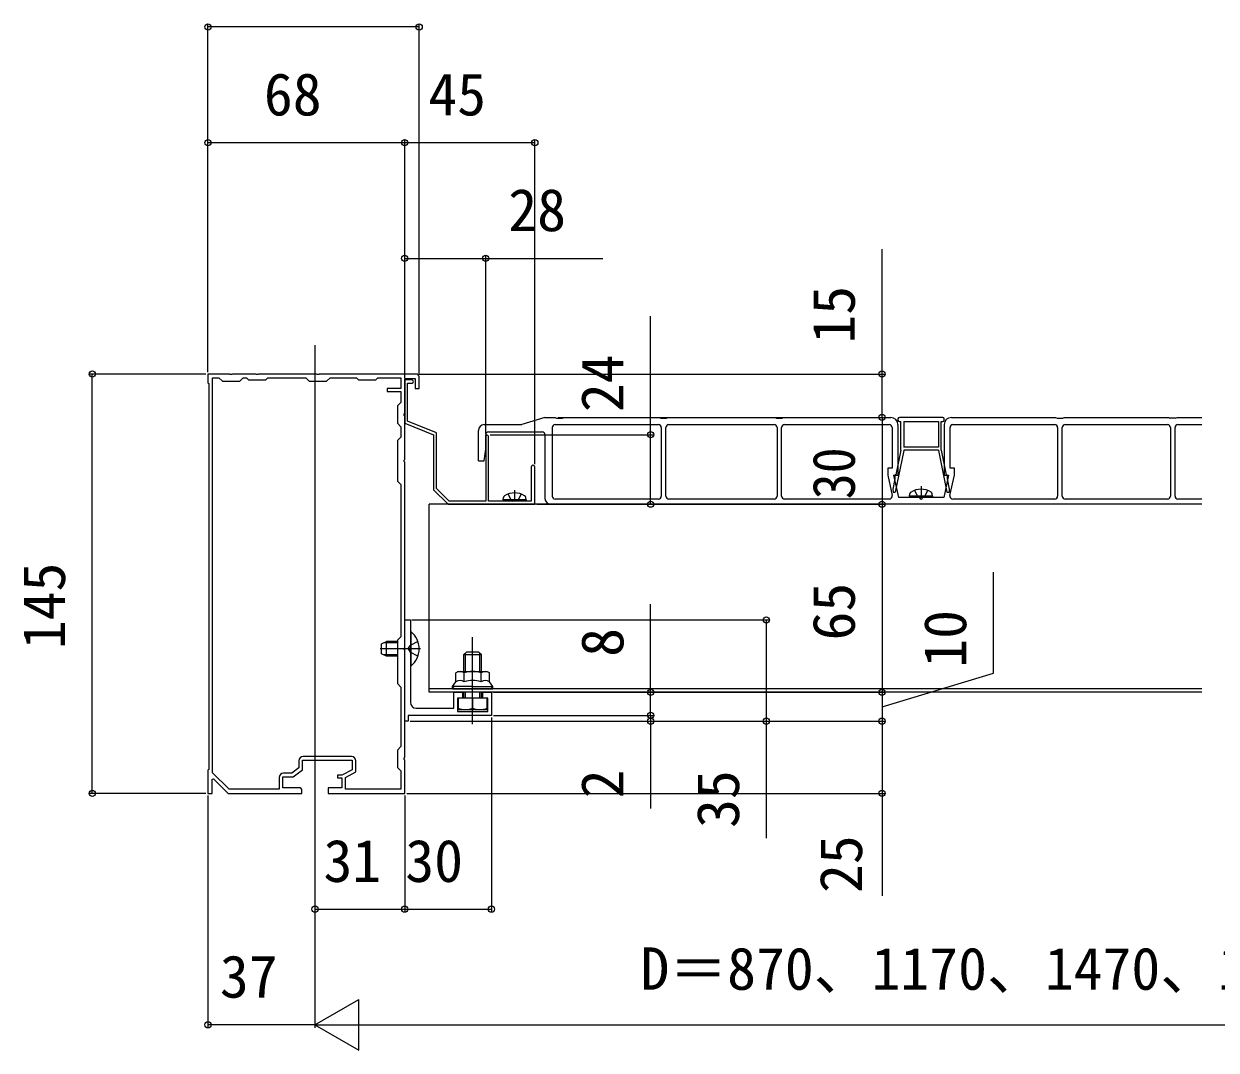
# Model space of a CAD drawing. Units: millimetres, scale not verified. Extents: x -875 to 875, y -1305 to 1298.
# Drawn here: x 189.4 to 601.5, y 626.5 to 981.4 of the extents above; entities that cross this region are included whole.
import ezdxf
from ezdxf.enums import TextEntityAlignment as Align

# ---------------------------------------------------------------- set-up
doc = ezdxf.new("R2010")
doc.units = ezdxf.units.MM
doc.header["$LTSCALE"] = 8
for name, color, linetype in [('0-2_YKK_11', 7, 'Continuous'), ('0-5_YKK_13', 4, 'Continuous'), ('0-6_YKK_D', 6, 'Continuous')]:
    doc.layers.add(name, color=color, linetype=linetype)
doc.layers.add('0-4_YKK_12', color=2, linetype='Continuous', lineweight=18)
doc.styles.add('ＭＳ ゴシック', font='')
doc.styles.get('ＭＳ ゴシック').set_extended_font_data('MS Gothic')

msp = doc.modelspace()

# ---------------------------------------------------------------- linework, layer by layer
at = {"layer": '0-2_YKK_11'}
msp.add_line((302.6, 728.1), (285.9, 728.1), dxfattribs=at)
for points in [[(325, 860.3), (291.458, 860.3), (291.275, 860.18), (290.725, 860.18), (290.542, 860.3), (270.458, 860.3), (270.275, 860.18), (269.725, 860.18), (269.542, 860.3), (261.458, 860.3), (261.275, 860.18), (260.725, 860.18), (260.542, 860.3), (253, 860.3), (253, 857.3), (253.3, 857)], [(254.6, 722.443), (254.6, 859), (256.8, 859), (258, 857.8), (264, 857.8), (265.2, 859), (266.3, 859), (267, 858.3), (273, 858.3), (273.7, 859), (286.8, 859), (288, 857.8), (294, 857.8), (295.2, 859), (304.3, 859), (305, 858.3), (311, 858.3), (311.7, 859), (319.7, 859), (319.7, 855.3), (315, 855.3), (315, 854.3), (319.7, 854.3), (319.7, 850.5), (318.5, 849.3), (318.5, 843.3), (319.7, 842.1), (319.7, 838.5), (318.5, 837.3), (318.5, 823.3), (319.7, 822.1), (319.7, 769.5), (318.5, 768.3), (318.5, 753.3), (319.7, 752.1), (319.7, 731.5), (318.5, 730.3), (318.5, 724.3), (319.7, 723.1), (319.7, 716.8)], [(284.5, 717.3), (278.9, 717.3), (278.9, 721), (282.4, 721), (285.7, 723.5), (285.7, 726.8), (302.8, 726.8), (302.8, 723.5), (299.3, 721.6), (297.8, 721.6), (297.8, 720.7), (299.3, 720.7), (299.3, 717.3), (294.5, 717.3), (294.5, 715.3), (321, 715.3), (321, 726.842), (320.88, 727.025), (320.88, 727.575), (321, 727.758), (321, 764.842), (320.88, 765.025), (320.88, 765.575), (321, 765.758), (321, 829.842), (320.88, 830.025), (320.88, 830.575), (321, 830.758), (321, 845.842), (320.88, 846.025), (320.88, 846.575), (321, 846.758), (321, 858.8), (324.6, 858.8), (324.6, 855.3), (326, 855.3), (326, 859.3)], [(323.4, 858.3), (321, 858.3), (321, 843.3), (331, 839.3), (331, 820.3), (336, 815.3)], [(253.3, 857), (253.3, 723.6), (253, 723.3), (253, 715.3), (254.5, 715.3), (254.5, 720.2), (254.868, 720.354), (260, 715.3), (285.5, 715.3), (285.5, 716.3)], [(364.7, 828.15), (364.7, 816.3), (350, 816.3), (350, 838.8), (349.5, 839.3), (349, 838.8), (349, 816.3), (336.414, 816.3), (332, 820.714), (332, 839.977), (322, 843.977), (322, 857.1), (323.4, 857.1)], [(336, 815.3), (366, 815.3), (366, 828.15)], [(321, 740.3), (321, 775.3), (323, 775.3), (323, 765.758), (322.88, 765.575), (322.88, 765.025), (323, 764.842), (323, 746.8)], [(325, 744.8), (338, 744.8), (338, 750.3), (341, 750.3), (341, 748.3), (339.3, 748.3), (339.3, 743.6), (349.7, 743.6), (349.7, 748.3), (348, 748.3), (348, 750.3), (351, 750.3), (351, 742.3), (322.2, 742.3), (322.2, 740.3), (321, 740.3)], [(284.4, 726.6), (284.4, 724.146), (281.963, 722.3), (279.1, 722.3)], [(319.7, 716.8), (300.6, 716.8), (300.6, 720.827), (304.1, 722.727), (304.1, 726.6)], [(277.6, 720.8), (277.6, 716.8), (260.33, 716.8), (254.6, 722.443)]]:
    msp.add_lwpolyline(points, dxfattribs=at)
for centre, radius, start, end in [((323.4, 857.7), 0.6, 269.99999, 90.00001), ((325, 859.3), 1, 0.00001, 89.99999), ((365.35, 828.15), 0.65, 359.99999, 180.00001), ((325, 746.8), 2, 180.00001, 269.99999), ((285.9, 726.6), 1.5, 90.00001, 179.99999), ((302.6, 726.6), 1.5, 0.00001, 89.99999), ((279.1, 720.8), 1.5, 90.00001, 179.99999), ((284.5, 716.3), 1, 0.00001, 89.99999)]:
    msp.add_arc(centre, radius, start, end, dxfattribs=at)
at = {"layer": '0-4_YKK_12'}
for p, q in [((290, 870.3), (290, 705.3)), ((329.5, 750.3), (329.5, 815.3)), ((596.5, 815.3), (329.5, 815.3)), ((596.5, 751.5), (329.5, 751.5)), ((596.5, 750.3), (329.5, 750.3))]:
    msp.add_line(p, q, dxfattribs=at)
at = {"layer": '0-5_YKK_13'}
for p, q in [((369.5, 845.3), (361.5, 842.8)), ((369.5, 845.3), (373, 845.3)), ((373, 845.3), (373.5, 845)), ((373.5, 845), (375.5, 845)), ((375.5, 845), (376, 845.3)), ((376, 845.3), (409, 845.3)), ((409, 845.3), (409.5, 845)), ((409.5, 845), (411.5, 845)), ((507, 845.3), (492, 845.3)), ((510, 845.3), (546, 845.3)), ((546, 845.3), (546.5, 845)), ((546.5, 845), (548.5, 845)), ((585, 845.3), (585.5, 845)), ((587.5, 845), (585.5, 845)), ((587.5, 845), (588, 845.3)), ((588, 845.3), (596.5, 845.3)), ((346.5, 830.3), (346.5, 840.8)), ((348.5, 842.8), (361.5, 842.8)), ((372, 841.8), (372, 818.1)), ((373, 842.8), (408.7, 842.8)), ((409.7, 841.8), (409.7, 818.1)), ((411.3, 818.1), (411.3, 841.8)), ((412.3, 842.8), (448.7, 842.8)), ((449.7, 841.8), (449.7, 818.1)), ((451.3, 818.1), (451.3, 841.8)), ((452.3, 842.8), (488.5, 842.8)), ((489.5, 841.8), (489.5, 827.8)), ((491.5, 844.8), (491.5, 844.4)), ((491.5, 842.8), (491.5, 825.3)), ((492, 843.9), (492.5, 843.9)), ((492.5, 834), (492.5, 843.9)), ((493.5, 843.9), (493.5, 835)), ((493.5, 843.9), (505.5, 843.9)), ((505.5, 843.9), (505.5, 835)), ((506.5, 834), (506.5, 843.9)), ((506.5, 843.9), (507, 843.9)), ((507.5, 844.4), (507.5, 844.8)), ((507.5, 842.8), (507.5, 825.3)), ((509.5, 827.8), (509.5, 841.8)), ((510.5, 842.8), (545.7, 842.8)), ((546.7, 841.8), (546.7, 818.1)), ((548.3, 818.1), (548.3, 841.8)), ((549.3, 842.8), (584.7, 842.8)), ((585.7, 841.8), (585.7, 818.1)), ((587.3, 818.1), (587.3, 841.8)), ((588.3, 842.8), (596.5, 842.8)), ((349, 834.3), (349, 839.3)), ((350, 840.3), (368.5, 840.3)), ((369.5, 839.3), (369.5, 817.3)), ((348.5, 830.3), (349, 834.3)), ((493.5, 833.899), (490.567, 819.5)), ((492.5, 834), (490.769, 825.5)), ((505.5, 835), (493.5, 835)), ((505.5, 834), (493.5, 834)), ((493.5, 834), (493.5, 833.899)), ((505.5, 834), (505.5, 833.899)), ((505.5, 833.899), (508.433, 819.5)), ((506.5, 834), (508.231, 825.5)), ((346.5, 830.3), (348.5, 830.3)), ((489.5, 827.8), (488, 827.8)), ((490, 825.3), (491.5, 825.3)), ((490, 825.3), (491.674, 817.6)), ((490.469, 825.2), (490.469, 824.027)), ((509, 825.3), (507.326, 817.6)), ((507.5, 825.3), (509, 825.3)), ((509.481, 818.312), (511, 825.3)), ((511, 827.8), (509.5, 827.8)), ((511, 825.3), (511, 827.8)), ((359, 820.2), (359, 816.3)), ((490.469, 824.027), (489.75, 820.5)), ((489.75, 820.5), (489.837, 819.5)), ((499.5, 821.5), (499.5, 817.6)), ((509.25, 820.5), (509.163, 819.5)), ((355, 816.8), (355.141, 817.602)), ((363, 816.8), (355, 816.8)), ((355, 816.8), (355.088, 816.3)), ((362.912, 816.3), (355.088, 816.3)), ((363, 816.8), (362.859, 817.602)), ((363, 816.8), (362.912, 816.3)), ((408.7, 817.1), (373, 817.1)), ((448.7, 817.1), (412.3, 817.1)), ((488.542, 817.1), (452.3, 817.1)), ((489.837, 819.5), (490.567, 819.5)), ((499, 817.6), (491.674, 817.6)), ((495.5, 818.1), (495.641, 818.902)), ((503.5, 818.1), (495.5, 818.1)), ((495.5, 818.1), (495.588, 817.6)), ((503.412, 817.6), (495.588, 817.6)), ((507.326, 817.6), (500, 817.6)), ((503.5, 818.1), (503.359, 818.902)), ((503.5, 818.1), (503.412, 817.6)), ((508.433, 819.5), (509.163, 819.5)), ((545.7, 817.1), (510.458, 817.1)), ((584.7, 817.1), (549.3, 817.1)), ((596.5, 817.1), (588.3, 817.1)), ((596.5, 815.3), (371.5, 815.3)), ((323, 771.2), (323, 759.4)), ((323.248, 771.2), (323, 771.2)), ((323.248, 759.4), (323.248, 771.2)), ((313, 767), (314.7, 767.8)), ((313, 763.6), (313, 767)), ((318.5, 767.367), (313.78, 767.367)), ((318.5, 767.8), (314.7, 767.8)), ((314.7, 762.8), (314.7, 767.8)), ((325.583, 767.8), (322.865, 766.445)), ((344.5, 739.3), (344.5, 769.3)), ((326.5, 765.3), (312.5, 765.3)), ((314.7, 762.8), (313, 763.6)), ((318.5, 763.233), (313.78, 763.233)), ((318.5, 762.8), (314.7, 762.8)), ((322.256, 765.3), (322.865, 766.445)), ((322.256, 765.3), (322.865, 764.155)), ((325.583, 762.8), (322.865, 764.155)), ((341.5, 763.3), (347.5, 763.3)), ((342.04, 757.5), (342.04, 763.84)), ((346.96, 757.5), (346.96, 763.84)), ((323.248, 759.4), (323, 759.4)), ((339.5, 757.5), (338.726, 757.053)), ((338.726, 753.9), (338.726, 757.053)), ((339.5, 757.5), (349.5, 757.5)), ((341.613, 753.9), (341.613, 757.053)), ((347.387, 753.9), (347.387, 757.053)), ((349.5, 757.5), (350.274, 757.053)), ((350.274, 753.9), (350.274, 757.053)), ((337.5, 751.5), (337.5, 752.3)), ((337.5, 751.5), (351.5, 751.5)), ((341.5, 748.3), (341.5, 750.3)), ((342.04, 748.3), (342.04, 750.3)), ((346.96, 748.3), (346.96, 750.3)), ((347.5, 748.3), (347.5, 750.3)), ((351.5, 751.5), (351.5, 752.3)), ((344.5, 748.3), (344.5, 744.733))]:
    msp.add_line(p, q, dxfattribs=at)
for points in [[(411.5, 845), (412, 845.3), (449, 845.3), (449.5, 845), (451.5, 845), (452, 845.3), (489, 845.3)], [(548.5, 845), (549, 845.3), (585, 845.3)], [(488, 827.8), (488, 825.3), (489.519, 818.312)], [(508.531, 825.2), (508.531, 824.027), (509.25, 820.5)], [(356.742, 818.795), (357.855, 816.563), (358.349, 816.3)], [(361.258, 818.795), (360.145, 816.563), (359.651, 816.3)], [(497.242, 820.095), (498.355, 817.863), (498.849, 817.6)], [(501.758, 820.095), (500.645, 817.863), (500.151, 817.6)], [(341.5, 757.5), (341.5, 763.3), (342.5, 764.3), (346.5, 764.3)], [(347.5, 757.5), (347.5, 763.3), (346.5, 764.3)], [(344.5, 752.3), (337.5, 752.3), (338.726, 753.9)], [(344.5, 752.3), (351.5, 752.3), (350.274, 753.9)]]:
    msp.add_lwpolyline(points, dxfattribs=at)
msp.add_lwpolyline([(349.5, 748.3), (339.5, 748.3), (339.5, 744.3), (349.5, 744.3)], close=True, dxfattribs=at)
for centre, radius, start, end in [((489, 842.8), 2.5, 0, 90), ((492, 844.8), 0.5, 90, 180), ((507, 844.8), 0.5, 0, 90), ((510, 842.8), 2.5, 90, 180), ((348.5, 840.8), 2, 90, 180), ((373, 841.8), 1, 90, 180), ((408.7, 841.8), 1, 0, 90), ((412.3, 841.8), 1, 90, 180), ((448.7, 841.8), 1, 0, 90), ((452.3, 841.8), 1, 90, 180), ((488.5, 841.8), 1, 0, 90), ((492, 844.4), 0.5, 180, 270), ((507, 844.4), 0.5, 270, 0), ((510.5, 841.8), 1, 90, 180), ((545.7, 841.8), 1, 0, 90), ((549.3, 841.8), 1, 90, 180), ((584.7, 841.8), 1, 0, 90), ((588.3, 841.8), 1, 90, 180), ((350, 839.3), 1, 90, 180), ((368.5, 839.3), 1, 0, 90), ((490.769, 825.2), 0.3, 90, 180), ((508.231, 825.2), 0.3, 0, 90), ((499.5, 814), 6.5, 57.94412, 122.05588), ((356.028, 817.446), 0.9, 122.05588, 170), ((359, 812.7), 6.5, 57.94412, 122.05588), ((357.25, 816.1), 0.2, 89.92103, 90), ((361.972, 817.446), 0.9, 10, 57.94412), ((371.5, 817.3), 2, 180, 270), ((373, 818.1), 1, 180, 270), ((408.7, 818.1), 1, 270, 0), ((412.3, 818.1), 1, 180, 270), ((448.7, 818.1), 1, 270, 0), ((452.3, 818.1), 1, 180, 270), ((488.542, 818.1), 1, 270, 12.26477), ((496.528, 818.746), 0.9, 122.05588, 170), ((497.75, 817.4), 0.2, 89.92103, 90), ((499.5, 817.6), 0.5, 180, 0), ((502.472, 818.746), 0.9, 10, 57.94412), ((510.458, 818.1), 1, 167.73523, 270), ((545.7, 818.1), 1, 270, 0), ((549.3, 818.1), 1, 180, 270), ((584.7, 818.1), 1, 270, 0), ((588.3, 818.1), 1, 180, 270), ((318.3, 765.3), 7.7, 309.98312, 50.01688), ((340.17, 754.944), 2.556, 55.61575, 124.38425), ((340.17, 751.791), 2.556, 55.61575, 124.38425), ((344.5, 747.947), 9.553, 90, 107.58795), ((344.5, 744.793), 9.553, 90, 107.58795), ((344.5, 747.947), 9.553, 72.41205, 90), ((344.5, 744.793), 9.553, 72.41205, 90), ((348.83, 754.944), 2.556, 55.61575, 124.38425), ((348.83, 751.791), 2.556, 55.61575, 124.38425), ((342, 751.733), 7.433, 250.34714, 289.65286), ((347, 751.733), 7.433, 250.34714, 289.65286)]:
    msp.add_arc(centre, radius, start, end, dxfattribs=at)
for centre, major_axis, start_param, end_param in [((339, 752.3), (1.5, 0), 3.1415927, 4.712389), ((350, 752.3), (-1.5, 0), 1.5707963, 3.1415927)]:
    msp.add_ellipse(centre, major_axis=major_axis, ratio=0.533333, start_param=start_param, end_param=end_param, dxfattribs=at)
at = {"layer": '0-6_YKK_D'}
for p, q in [((253, 861), (253, 981.3)), ((326, 860.3), (326, 981.3)), ((326, 980.3), (253, 980.3)), ((253, 861), (253, 941.3)), ((253, 940.3), (321, 940.3)), ((321, 859), (321, 941.3)), ((321, 859), (321, 941.3)), ((321, 940.3), (366, 940.3)), ((366, 829.15), (366, 941.3)), ((321, 859), (321, 901.3)), ((349, 839.8), (349, 901.3)), ((252.3, 860.3), (212, 860.3)), ((213, 715.3), (213, 860.3)), ((326, 860.3), (487, 860.3)), ((374, 845.3), (487, 845.3)), ((486, 845.3), (486, 815.3)), ((350.5, 839.3), (407, 839.3)), ((366.7, 815.3), (487, 815.3)), ((366.7, 815.3), (407, 815.3)), ((372.5, 815.3), (487, 815.3)), ((486, 815.3), (486, 750.3)), ((406, 750.3), (406, 780.718)), ((323.5, 775.3), (447, 775.3)), ((351.7, 750.3), (487, 750.3)), ((351.7, 750.3), (487, 750.3)), ((351.7, 750.3), (407, 750.3)), ((406, 742.3), (406, 750.3)), ((486, 750.3), (486, 740.3)), ((406, 742.3), (406, 746.6)), ((351.7, 742.3), (407, 742.3)), ((351.7, 742.3), (407, 742.3)), ((406, 742.3), (406, 740.3)), ((406, 742.3), (406, 738)), ((322.9, 740.3), (447, 740.3)), ((322.9, 740.3), (487, 740.3)), ((351, 741.6), (351, 674.3)), ((361, 740.3), (407, 740.3)), ((361, 740.3), (487, 740.3)), ((406, 740.3), (406, 710.109)), ((252.3, 715.3), (212, 715.3)), ((253, 714.6), (253, 634.3)), ((321, 714.6), (321, 674.3)), ((321, 714.6), (321, 674.3)), ((321.7, 715.3), (487, 715.3)), ((290, 705.3), (290, 674.3)), ((290, 705.3), (290, 634.3)), ((290, 705.3), (290, 634.3)), ((290, 675.3), (321, 675.3)), ((321, 675.3), (351, 675.3)), ((290, 635.3), (305.155, 644.05)), ((305.155, 626.55), (305.155, 644.05)), ((290, 635.3), (253, 635.3)), ((290, 635.3), (305.155, 626.55)), ((290, 635.3), (320.311, 635.3)), ((307.5, 635.3), (822.5, 635.3))]:
    msp.add_line(p, q, dxfattribs=at)
for points in [[(486, 845.3), (486, 860.3), (486, 903.445)], [(321, 900.3), (349, 900.3), (389.55, 900.3)], [(406, 815.3), (406, 839.3), (406, 880.305)], [(486, 745.3), (524.5, 756.85), (524.5, 791.85)], [(446, 775.3), (446, 740.3), (446, 699.864)], [(486, 740.3), (486, 715.3), (486, 679.864)]]:
    msp.add_lwpolyline(points, dxfattribs=at)
for centre in [(253, 980.3), (326, 980.3), (253, 940.3), (321, 940.3), (321, 940.3), (366, 940.3), (321, 900.3), (349, 900.3), (213, 860.3), (486, 860.3), (486, 845.3), (486, 845.3), (406, 839.3), (406, 815.3), (486, 815.3), (486, 815.3), (446, 775.3), (406, 750.3), (486, 750.3), (486, 750.3), (406, 742.3), (406, 742.3), (406, 740.3), (446, 740.3), (486, 740.3), (486, 740.3), (213, 715.3), (486, 715.3), (290, 675.3), (321, 675.3), (321, 675.3), (351, 675.3), (253, 635.3)]:
    msp.add_circle(centre, 1.075, dxfattribs=at)

# ---------------------------------------------------------------- texts
at = {"layer": '0-6_YKK_D', "style": 'ＭＳ ゴシック'}
for s, p in [('68', (272.341, 945.3)), ('45', (329.182, 945.3)), ('28', (356.823, 905.3)), ('31', (292.943, 680.3)), ('30', (321.227, 680.3)), ('D＝870、1170、1470、1770', (402.5, 643.027)), ('37', (257.125, 640.3))]:
    msp.add_text(s, height=14.66, dxfattribs=at).set_placement(p, align=Align.BOTTOM_LEFT)
for s, p in [('15', (481, 870.832)), ('24', (401, 847.123)), ('145', (208, 765.186)), ('65', (481, 768.198)), ('10', (519.5, 758.782)), ('8', (401, 762.536)), ('2', (401, 713.632)), ('35', (441, 703.386)), ('25', (483.5, 680.886))]:
    msp.add_text(s, height=14.66, rotation=90, dxfattribs=at).set_placement(p, align=Align.BOTTOM_LEFT)
at = {"layer": '0-6_YKK_D', "style": 'ＭＳ ゴシック', "width": 0.9}
msp.add_text('30', height=14.66, rotation=90, dxfattribs=at).set_placement((481, 817.004), align=Align.BOTTOM_LEFT)

doc.saveas('drawing.dxf')
